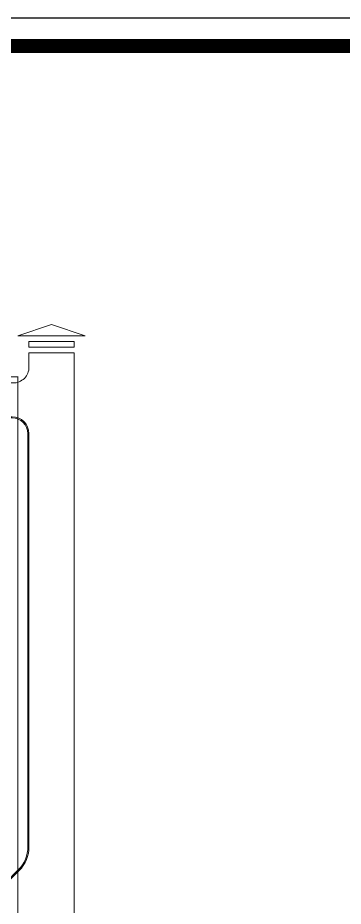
# Model space of a CAD drawing. Header units: millimetres. Extents: x 379264 to 1158416, y -283062 to 356890.
# Drawn here: x 1104979 to 1106136, y -5357 to -2202 of the extents above; entities that cross this region are included whole.
import ezdxf

# ---------------------------------------------------------------- set-up
doc = ezdxf.new("R2010")
doc.units = ezdxf.units.MM
doc.linetypes.add('keyplan TANG 1$0$Ranh dat$0$HTT Divide', pattern=[18, 10, -2, 1, -2, 1, -2])
doc.layers.add('04PM. THIN', color=7, linetype='Continuous')
doc.layers.add('CHI TIET THANG SAN VUON$0$DnW', color=20, linetype='Continuous')
for name, color, linetype, lineweight in [('keyplan TANG 1$0$Hatch vat lieu', 250, 'Continuous', 5), ('keyplan TANG 1$0$Net Thay khac', 250, 'Continuous', 15), ('keyplan TANG 1$0$Net thay Tuong', 250, 'Continuous', 20), ('keyplan TANG 1$0$Ranh dat$0$Ranh dat', 250, 'keyplan TANG 1$0$Ranh dat$0$HTT Divide', 40)]:
    doc.layers.add(name, color=color, linetype=linetype, lineweight=lineweight)

# ---------------------------------------------------------------- blocks, each defined once
blk = doc.blocks.new('CHG_XX_Khung ten')
blk.add_lwpolyline([(15, 579), (826, 579), (826, 15), (15, 15)], close=True)
at = {"color": 4, "linetype": 'Continuous', "const_width": 1}
blk.add_lwpolyline([(17, 577), (824, 577), (824, 17), (17, 17)], close=True, dxfattribs=at)
blk = doc.blocks.new('keyplan TANG 1')
at = {"layer": 'keyplan TANG 1$0$Hatch vat lieu'}
blk.add_lwpolyline([(101352, 67603.4, -0.19893092), (103167.9, 71987.9), (107650.6, 76470.7, 0.19891307), (109349.4, 80571.9), (109349.1, 153900, 0.41421223), (106549.1, 156700), (88996.8, 156700, 0.41421356), (87196.8, 154900, 0.41421356)], format="xyb", dxfattribs=at)
at = {"layer": 'keyplan TANG 1$0$Net Thay khac'}
blk.add_line((109549, 168266.7), (117549, 168266.8), dxfattribs=at)
for points in [[(113549, 173266.8), (119549, 171266.8), (107548.9, 171266.8)], [(109548.9, 170266.8), (117549, 170266.8), (117549, 169266.8), (109548.9, 169266.8)]]:
    blk.add_lwpolyline(points, close=True, dxfattribs=at)
for points in [[(109549, 168266.7), (109549, 165700, -0.4142149), (106749, 162900), (-4407, 162900)], [(117549, 168266.8), (117549.8, -14005.5, 0.41421223)], [(101552, 67603.5, -0.19893092), (103309.3, 71846.5), (107792.1, 76329.3, 0.19891307), (109549.4, 80571.9), (109549.1, 153900, 0.41421223), (106549.1, 156900), (88996.8, 156900, 0.41421356), (86996.8, 154900)]]:
    blk.add_lwpolyline(points, format="xyb", dxfattribs=at)
at = {"layer": 'keyplan TANG 1$0$Net thay Tuong'}
blk.add_lwpolyline([(107552.7, 163996.8), (107552.7, 162900)], dxfattribs=at)
at = {"layer": 'keyplan TANG 1$0$Ranh dat$0$Ranh dat', "ltscale": 0.1, "const_width": 200}
blk.add_lwpolyline([(107552.7, 163996.8), (107549.8, -12000), (-120672.6, -12000), (-121036.9, 70001.2), (-12359.3, 69993.1), (-12354.3, 163998.2), (107552.7, 163996.8)], close=True, dxfattribs=at)

msp = doc.modelspace()

# ---------------------------------------------------------------- block references
at = {"layer": '04PM. THIN', "xscale": 50, "yscale": 50, "zscale": 50}
msp.add_blockref('CHG_XX_Khung ten', (1072329.92, -31152.33), dxfattribs=at)

# ---------------------------------------------------------------- next in the draw order: block references
at = {"layer": 'CHI TIET THANG SAN VUON$0$DnW', "xscale": 0.02, "yscale": 0.02, "zscale": 0.02}
msp.add_blockref('keyplan TANG 1', (1102828.2, -6757.07), dxfattribs=at)

doc.saveas('drawing.dxf')
